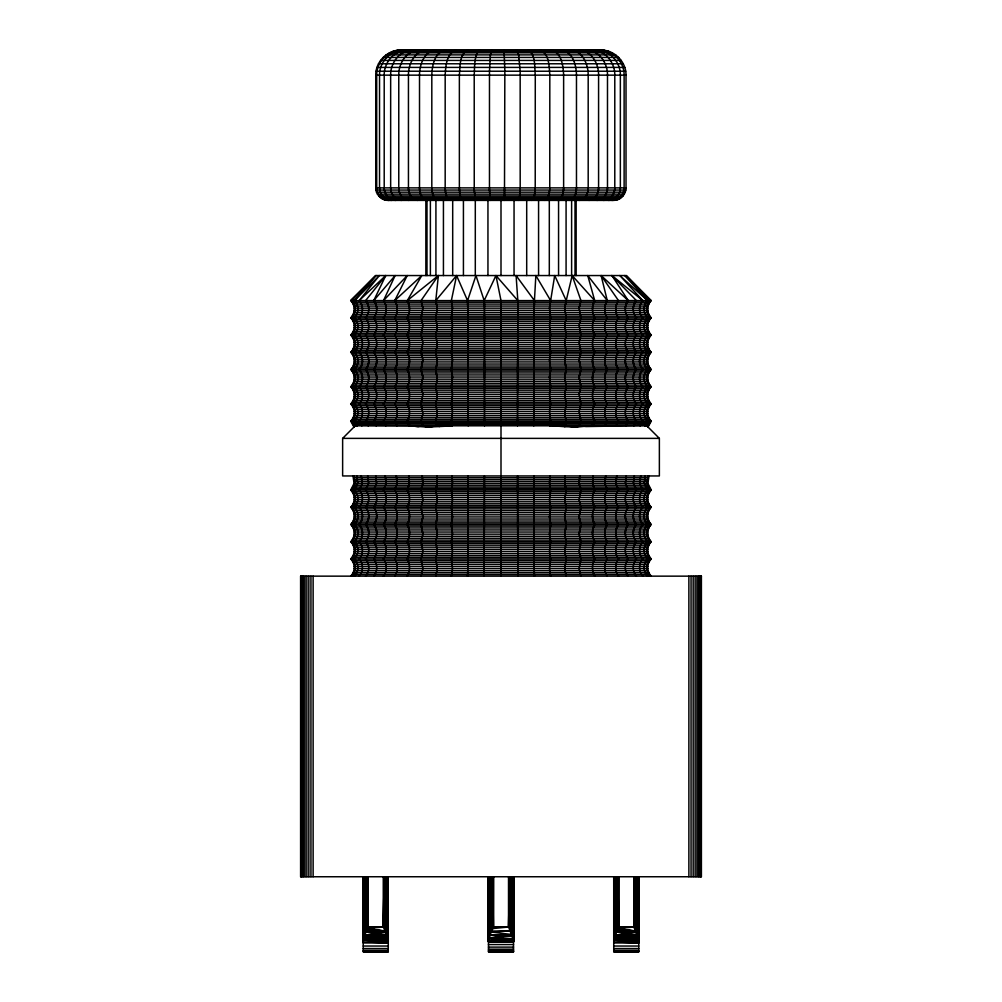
<?xml version="1.0" encoding="UTF-8"?>
<svg xmlns="http://www.w3.org/2000/svg" width="1002" height="1002" viewBox="0 0 1002 1002"><rect width="100%" height="100%" fill="white"/><g stroke="black" fill="none" stroke-linecap="round" stroke-linejoin="round"><path stroke-width="1.5" d="M363.676 938.598L363.475 876.75L363.488 939.538L388.275 941.88L387.048 935.968L383.328 927L368.172 927L368.235 876.75L368.235 926.85L364.853 934.853L363.225 941.88L388.275 942.957L363.501 939.525L363.288 876.75L363.225 941.88L363.475 876.75L363.388 940.014L388.275 942.957L363.225 942.957M368.172 927L367.446 876.75L367.471 928.591L385.169 931.196L366.394 931.021L366.682 876.75L367.471 928.591L383.328 927L384.054 876.75L384.806 930.332L384.818 876.75M384.806 930.332L385.545 876.75L386.183 933.676L386.208 876.75M386.183 933.676L386.81 876.75L386.797 935.292L387.323 876.75L387.711 938.21L388.024 876.75L388.012 939.538L363.501 939.525L363.475 876.75M387.711 938.21L387.724 876.75M513.525 941.88L513.462 876.75L513.525 951.9L488.475 951.9L488.475 876.75L488.575 940.74L513.262 939.538L508.578 927L493.422 927L493.485 876.75L493.485 926.85L490.103 934.853L488.475 941.88L513.525 941.88L513.462 876.75L513.525 941.88L488.5 941.567L513.5 941.567L488.575 940.74L488.475 876.75L488.738 939.538L489.026 876.75L489.039 938.21L513.262 939.538L513.274 876.75L512.961 938.21L512.573 876.75L512.047 935.292L489.039 938.21L488.725 876.75L488.475 941.88L488.538 876.75L488.625 940.076L513.262 939.538L512.974 876.75L512.961 938.21M510.056 930.332L510.795 876.75L511.433 933.676L512.06 876.75L512.047 935.292L489.965 935.279L489.94 876.75L490.103 934.853L511.797 934.59L491.243 932.023L491.205 876.75L491.757 930.77L491.932 876.75L492.721 928.591L508.578 927L509.304 876.75L510.056 930.332L510.068 876.75M511.433 933.676L511.458 876.75M614.276 876.75L614.001 939.525L638.775 941.88L637.548 935.968L633.828 927L618.672 927L618.735 876.75L618.735 926.85L615.353 934.853L613.725 941.88L638.775 942.957L614.001 939.525L613.976 876.75L613.875 940.076L638.775 942.957L613.725 942.957M618.672 927L617.946 876.75L617.971 928.591L635.669 931.196L616.894 931.021L617.182 876.75L617.971 928.591L633.828 927L634.554 876.75L635.306 930.332L635.318 876.75M635.306 930.332L636.045 876.75L636.683 933.676L636.708 876.75M636.683 933.676L637.31 876.75L637.297 935.292L637.823 876.75L638.211 938.21L614.038 939.362L638.512 939.538L638.712 876.75L638.775 941.88L638.524 876.75L638.211 938.21L614.289 938.21L637.786 936.782L638.625 940.076L614.001 939.525L638.512 939.538L638.524 876.75L638.324 938.598L614.038 939.362M638.211 938.21L638.224 876.75L638.499 939.525L638.224 876.75M638.625 940.076L638.712 876.75L638.775 951.9L613.725 951.9L613.725 876.75L613.875 940.076M388.275 941.88L388.212 876.75L388.112 940.014L363.501 939.525L363.776 876.75L363.789 938.21L364.177 876.75L364.227 881.372M386.81 876.75L386.572 934.641L365.993 932.023L365.292 876.75L364.853 934.853L386.847 935.417L365.993 932.023L365.955 876.75L366.394 931.021M363.501 939.525L387.286 936.782L364.227 936.77L387.048 935.968L387.323 876.75M388.024 876.75L387.824 938.598L363.538 939.362L388.012 939.538L388.212 876.75L388.275 951.9L363.225 951.9L363.225 876.75L363.375 940.076M488.575 940.74L513.362 940.014L513.274 876.75L513.074 938.598L489.039 938.21L489.427 876.75L489.965 935.279L511.822 934.641L512.06 876.75M637.31 876.75L637.072 934.641L616.493 932.023L615.792 876.75L615.353 934.853L637.347 935.417L616.493 932.023L616.455 876.75L616.894 931.021M637.548 935.968L615.178 935.405L614.677 876.75L614.351 937.91L637.786 936.782L614.727 936.77L637.548 935.968L637.823 876.75L638.149 937.91M387.048 935.968L364.678 935.405L364.177 876.75L363.851 937.91L387.286 936.782M385.545 876.75L385.094 930.983L367.471 928.591M489.94 876.75L490.216 934.59L490.542 876.75L491.243 932.023L510.344 930.983L510.795 876.75M636.045 876.75L635.594 930.983L617.971 928.591M637.773 881.372L637.823 876.75M383.328 927L384.054 876.75M508.578 927L509.304 876.75M633.828 927L634.554 876.75M517.495 425.85L517.834 300.6L516.093 275.55L534.442 300.6C533.127 342.346 534.467 384.142 533.79 425.85M517.571 475.95L517.834 576.15M534.442 300.6L535.845 275.55L550.637 300.6L549.484 308.153L550.637 317.822L549.484 325.374L550.637 335.044L549.484 342.596L550.637 352.266L549.484 359.818L550.637 369.488L549.484 377.04L550.637 386.709L549.484 394.262L550.637 403.931L549.484 411.484L550.637 421.153L549.672 425.85M651.3 576.15C646.616 571.628 646.616 563.45 651.3 558.928C646.616 554.407 646.616 546.228 651.3 541.706C646.616 537.185 646.616 529.006 651.3 524.484C646.616 519.963 646.616 511.784 651.3 507.262C646.616 502.741 646.616 494.562 651.3 490.041L647.893 483.365L649.033 475.95M389.127 200.4C382.138 200.951 375.612 194.902 375.75 187.875L375.75 75.15C375.474 61.473 387.899 49.436 401.564 50.1M350.7 576.15C355.384 571.628 355.384 563.45 350.7 558.928C355.384 554.407 355.384 546.228 350.7 541.706C355.384 537.185 355.384 529.006 350.7 524.484C355.384 519.963 355.384 511.784 350.7 507.262C355.384 502.741 355.384 494.562 350.7 490.041L354.107 483.365L352.967 475.95M388.275 200.4L613.512 200.4C620.2 200.513 626.125 194.563 626.012 187.875L626.012 75.15C626.263 61.773 614.389 49.849 601.012 50.1L400.8 50.1M533.941 475.95C534.254 509.392 533.239 542.746 534.442 576.15M484.166 576.15L484.429 475.95M452.328 425.85L439.427 426.551L437.01 425.524L435.782 421.153L437.31 413.601L435.782 403.931L437.31 396.379L435.782 386.709L437.31 379.157L435.782 369.488L437.31 361.935L435.782 352.266L437.31 344.713L435.782 335.044L437.31 327.491L435.782 317.822L437.31 308.153L435.782 300.6L438.375 275.55L407.288 300.6C410.256 305.798 410.256 312.624 407.288 317.822C410.256 323.02 410.256 329.846 407.288 335.044C410.256 340.242 410.256 347.068 407.288 352.266C410.256 357.463 410.256 364.29 407.288 369.488C410.256 374.685 410.256 381.512 407.288 386.709C410.256 391.907 410.256 398.733 407.288 403.931C410.256 409.129 410.256 415.955 407.288 421.153L409.117 425.85M549.898 475.95L549.509 483.365L550.637 490.041L549.484 499.71L550.637 507.262L549.484 516.932L550.637 524.484L549.484 534.154L550.637 541.706L549.484 551.376L550.637 558.928L549.484 568.597L550.637 576.15M550.637 300.6L554.695 275.55L566.218 300.6L564.69 308.153L566.218 317.822L564.69 325.374L566.218 335.044L564.69 342.596L566.218 352.266L564.69 359.818L566.218 369.488L564.69 377.04L566.218 386.709L564.69 394.262L566.218 403.931L564.69 413.601L566.218 421.153L564.777 426.714L549.71 425.524M353.982 427.027L350.7 421.153C355.384 416.632 355.384 408.453 350.7 403.931C355.384 399.41 355.384 391.231 350.7 386.709C355.384 382.188 355.384 374.009 350.7 369.488C355.384 364.966 355.384 356.787 350.7 352.266C355.384 347.744 355.384 339.565 350.7 335.044C355.384 330.522 355.384 322.343 350.7 317.822C355.384 313.3 355.384 305.122 350.7 300.6L375.75 275.55L626.25 275.55L651.3 300.6C646.616 305.122 646.616 313.3 651.3 317.822C646.616 322.343 646.616 330.522 651.3 335.044C646.616 339.565 646.616 347.744 651.3 352.266C646.616 356.787 646.616 364.966 651.3 369.488C646.616 374.009 646.616 382.188 651.3 386.709C646.616 391.231 646.616 399.41 651.3 403.931C646.616 408.453 646.616 416.632 651.3 421.153L648.018 427.027M565.228 475.95L564.727 483.365L566.218 490.041L564.69 499.71L566.218 507.262L564.69 516.932L566.218 524.484L564.69 534.154L566.218 541.706L564.69 551.376L566.218 558.928L564.69 568.597L566.218 576.15M467.558 576.15C468.761 542.746 467.746 509.392 468.059 475.95M488.638 940.014L489.464 936.782M468.21 425.85C467.533 384.142 468.873 342.346 467.558 300.6L456.586 275.55L451.363 300.6L452.516 308.153L451.363 317.822L452.516 325.374L451.363 335.044L452.516 342.596L451.363 352.266L452.516 359.818L451.363 369.488L452.516 377.04L451.363 386.709L452.516 394.262L451.363 403.931L452.516 411.484L451.363 421.153L452.29 425.524M579.757 475.95L579.143 483.365L580.96 490.041L579.093 499.71L580.96 507.262L579.093 516.932L580.96 524.484L579.093 534.154L580.96 541.706L579.093 551.376L580.96 558.928L579.093 568.597L580.96 576.15M592.883 425.85L594.712 421.153C591.744 415.955 591.744 409.129 594.712 403.931C591.744 398.733 591.744 391.907 594.712 386.709C591.744 381.512 591.744 374.685 594.712 369.488C591.744 364.29 591.744 357.463 594.712 352.266C591.744 347.068 591.744 340.242 594.712 335.044C591.744 329.846 591.744 323.02 594.712 317.822C591.744 312.624 591.744 305.798 594.712 300.6L587.761 275.55L607.275 300.6C603.918 305.66 603.918 312.762 607.275 317.822C603.918 322.882 603.918 329.984 607.275 335.044C603.918 340.104 603.918 347.206 607.275 352.266C603.918 357.326 603.918 364.427 607.275 369.488C603.918 374.548 603.918 381.649 607.275 386.709C603.918 391.769 603.918 398.871 607.275 403.931C603.918 408.991 603.918 416.093 607.275 421.153L605.208 425.85M566.218 300.6L572.155 275.55L594.712 300.6M593.297 475.95L592.583 483.365L594.712 490.041C591.744 495.238 591.744 502.065 594.712 507.262C591.744 512.46 591.744 519.287 594.712 524.484C591.744 529.682 591.744 536.508 594.712 541.706C591.744 546.904 591.744 553.73 594.712 558.928C591.744 564.126 591.744 570.952 594.712 576.15M451.363 576.15L452.516 568.597L451.363 558.928L452.516 551.376L451.363 541.706L452.516 534.154L451.363 524.484L452.516 516.932L451.363 507.262L452.516 499.71L451.363 490.041L452.491 483.365L452.102 475.95M616.23 425.85L618.51 421.153C614.815 416.218 614.815 408.866 618.51 403.931C614.815 398.996 614.815 391.644 618.51 386.709C614.815 381.775 614.815 374.422 618.51 369.488C614.815 364.553 614.815 357.2 618.51 352.266C614.815 347.331 614.815 339.979 618.51 335.044C614.815 330.109 614.815 322.757 618.51 317.822C614.815 312.887 614.815 305.535 618.51 300.6L601.125 275.55L607.275 300.6M605.671 475.95L604.87 483.365L607.275 490.041C603.918 495.101 603.918 502.202 607.275 507.262C603.918 512.323 603.918 519.424 607.275 524.484C603.918 529.544 603.918 536.646 607.275 541.706C603.918 546.766 603.918 553.868 607.275 558.928C603.918 563.988 603.918 571.09 607.275 576.15M625.787 425.85L628.267 421.153C624.271 416.344 624.271 408.741 628.267 403.931C624.271 399.122 624.271 391.519 628.267 386.709C624.271 381.9 624.271 374.297 628.267 369.488C624.271 364.678 624.271 357.075 628.267 352.266C624.271 347.456 624.271 339.853 628.267 335.044C624.271 330.234 624.271 322.631 628.267 317.822C624.271 313.012 624.271 305.41 628.267 300.6L611.909 275.55L642.871 300.6C638.437 305.234 638.437 313.188 642.871 317.822C638.437 322.456 638.437 330.409 642.871 335.044C638.437 339.678 638.437 347.631 642.871 352.266C638.437 356.9 638.437 364.853 642.871 369.488C638.437 374.122 638.437 382.075 642.871 386.709C638.437 391.344 638.437 399.297 642.871 403.931C638.437 408.565 638.437 416.519 642.871 421.153L640.115 425.85M648.031 427.052L648.494 425.524L353.506 425.524L353.969 427.052M616.744 475.95L615.842 483.365L618.51 490.041C614.815 494.975 614.815 502.328 618.51 507.262C614.815 512.197 614.815 519.55 618.51 524.484C614.815 529.419 614.815 536.771 618.51 541.706C614.815 546.641 614.815 553.993 618.51 558.928C614.815 563.863 614.815 571.215 618.51 576.15M633.79 425.85L636.42 421.153C632.174 416.444 632.174 408.641 636.42 403.931C632.174 399.222 632.174 391.419 636.42 386.709C632.174 382 632.174 374.197 636.42 369.488C632.174 364.778 632.174 356.975 636.42 352.266C632.174 347.556 632.174 339.753 636.42 335.044C632.174 330.334 632.174 322.531 636.42 317.822C632.174 313.112 632.174 305.309 636.42 300.6L611.909 275.55M467.558 300.6L475.95 275.55L484.166 300.6L484.442 304.069L484.505 425.85M626.35 475.95L625.373 483.365L628.267 490.041C624.271 494.85 624.271 502.453 628.267 507.262C624.271 512.072 624.271 519.675 628.267 524.484C624.271 529.294 624.271 536.897 628.267 541.706C624.271 546.516 624.271 554.119 628.267 558.928C624.271 563.738 624.271 571.34 628.267 576.15M644.687 425.85L647.53 421.153C642.958 416.582 642.958 408.503 647.53 403.931C642.958 399.36 642.958 391.281 647.53 386.709C642.958 382.138 642.958 374.059 647.53 369.488C642.958 364.916 642.958 356.837 647.53 352.266C642.958 347.694 642.958 339.615 647.53 335.044C642.958 330.472 642.958 322.393 647.53 317.822C642.958 313.25 642.958 305.172 647.53 300.6L624.634 275.55L650.361 300.6C645.701 305.134 645.701 313.288 650.361 317.822C645.701 322.356 645.701 330.51 650.361 335.044C645.701 339.578 645.701 347.732 650.361 352.266C645.701 356.8 645.701 364.953 650.361 369.488C645.701 374.022 645.701 382.175 650.361 386.709C645.701 391.243 645.701 399.397 650.361 403.931C645.701 408.465 645.701 416.619 650.361 421.153L647.543 426.551M504.469 200.4L504.845 71.23L504.081 50.1M435.782 576.15L437.31 568.597L435.782 558.928L437.31 551.376L435.782 541.706L437.31 534.154L435.782 524.484L437.31 516.932L435.782 507.262L437.31 499.71L435.782 490.041L437.273 483.365L436.772 475.95M634.379 475.95L633.339 483.365L636.42 490.041C632.174 494.75 632.174 502.553 636.42 507.262C632.174 511.972 632.174 519.775 636.42 524.484C632.174 529.194 632.174 536.997 636.42 541.706C632.174 546.416 632.174 554.219 636.42 558.928C632.174 563.638 632.174 571.441 636.42 576.15M640.729 475.95L639.639 483.365L642.871 490.041C638.437 494.675 638.437 502.628 642.871 507.262C638.437 511.897 638.437 519.85 642.871 524.484C638.437 529.119 638.437 537.072 642.871 541.706C638.437 546.34 638.437 554.294 642.871 558.928C638.437 563.562 638.437 571.516 642.871 576.15M645.326 475.95L644.211 483.365L647.53 490.041C642.958 494.612 642.958 502.691 647.53 507.262C642.958 511.834 642.958 519.913 647.53 524.484C642.958 529.056 642.958 537.135 647.53 541.706C642.958 546.278 642.958 554.356 647.53 558.928C642.958 563.5 642.958 571.578 647.53 576.15M648.106 475.95L646.966 483.365L650.361 490.041C645.701 494.575 645.701 502.728 650.361 507.262C645.701 511.797 645.701 519.95 650.361 524.484C645.701 529.018 645.701 537.172 650.361 541.706C645.701 546.24 645.701 554.394 650.361 558.928C645.701 563.462 645.701 571.616 650.361 576.15M421.04 576.15L422.907 568.597L421.04 558.928L422.907 551.376L421.04 541.706L422.907 534.154L421.04 524.484L422.907 516.932L421.04 507.262L422.907 499.71L421.04 490.041L422.857 483.365L422.243 475.95M385.77 425.85L383.49 421.153C387.185 416.218 387.185 408.866 383.49 403.931C387.185 398.996 387.185 391.644 383.49 386.709C387.185 381.775 387.185 374.422 383.49 369.488C387.185 364.553 387.185 357.2 383.49 352.266C387.185 347.331 387.185 339.979 383.49 335.044C387.185 330.109 387.185 322.757 383.49 317.822C387.185 312.887 387.185 305.535 383.49 300.6L395.139 275.55L373.733 300.6C377.729 305.41 377.729 313.012 373.733 317.822C377.729 322.631 377.729 330.234 373.733 335.044C377.729 339.853 377.729 347.456 373.733 352.266C377.729 357.075 377.729 364.678 373.733 369.488C377.729 374.297 377.729 381.9 373.733 386.709C377.729 391.519 377.729 399.122 373.733 403.931C377.729 408.741 377.729 416.344 373.733 421.153L376.213 425.85M484.166 300.6L495.952 275.55L517.834 300.6M373.733 300.6L385.77 275.55L359.129 300.6C363.563 305.234 363.563 313.188 359.129 317.822C363.563 322.456 363.563 330.409 359.129 335.044C363.563 339.678 363.563 347.631 359.129 352.266C363.563 356.9 363.563 364.853 359.129 369.488C363.563 374.122 363.563 382.075 359.129 386.709C363.563 391.344 363.563 399.297 359.129 403.931C363.563 408.565 363.563 416.519 359.129 421.153L361.885 425.85M396.792 425.85L394.725 421.153C398.082 416.093 398.082 408.991 394.725 403.931C398.082 398.871 398.082 391.769 394.725 386.709C398.082 381.649 398.082 374.548 394.725 369.488C398.082 364.427 398.082 357.326 394.725 352.266C398.082 347.206 398.082 340.104 394.725 335.044C398.082 329.984 398.082 322.882 394.725 317.822C398.082 312.762 398.082 305.66 394.725 300.6L407.25 275.55L383.49 300.6M407.288 576.15C410.256 570.952 410.256 564.126 407.288 558.928C410.256 553.73 410.256 546.904 407.288 541.706C410.256 536.508 410.256 529.682 407.288 524.484C410.256 519.287 410.256 512.46 407.288 507.262C410.256 502.065 410.256 495.238 407.288 490.041L409.417 483.365L408.703 475.95M407.288 300.6L421.792 275.55L394.725 300.6M394.725 576.15C398.082 571.09 398.082 563.988 394.725 558.928C398.082 553.868 398.082 546.766 394.725 541.706C398.082 536.646 398.082 529.544 394.725 524.484C398.082 519.424 398.082 512.323 394.725 507.262C398.082 502.202 398.082 495.101 394.725 490.041L397.13 483.365L396.329 475.95M383.49 576.15C387.185 571.215 387.185 563.863 383.49 558.928C387.185 553.993 387.185 546.641 383.49 541.706C387.185 536.771 387.185 529.419 383.49 524.484C387.185 519.55 387.185 512.197 383.49 507.262C387.185 502.328 387.185 494.975 383.49 490.041L386.158 483.365L385.256 475.95M438.375 275.55L421.04 300.6L422.907 308.153L421.04 317.822L422.907 325.374L421.04 335.044L422.907 342.596L421.04 352.266L422.907 359.818L421.04 369.488L422.907 377.04L421.04 386.709L422.907 394.262L421.04 403.931L422.907 413.601L421.04 421.153L422.531 425.524L426.639 427.052L439.427 426.551M373.733 576.15C377.729 571.34 377.729 563.738 373.733 558.928C377.729 554.119 377.729 546.516 373.733 541.706C377.729 536.897 377.729 529.294 373.733 524.484C377.729 519.675 377.729 512.072 373.733 507.262C377.729 502.453 377.729 494.85 373.733 490.041L376.627 483.365L375.65 475.95M365.58 576.15C369.826 571.441 369.826 563.638 365.58 558.928C369.826 554.219 369.826 546.416 365.58 541.706C369.826 536.997 369.826 529.194 365.58 524.484C369.826 519.775 369.826 511.972 365.58 507.262C369.826 502.553 369.826 494.75 365.58 490.041L368.661 483.365L367.621 475.95M359.129 576.15C363.563 571.516 363.563 563.562 359.129 558.928C363.563 554.294 363.563 546.34 359.129 541.706C363.563 537.072 363.563 529.119 359.129 524.484C363.563 519.85 363.563 511.897 359.129 507.262C363.563 502.628 363.563 494.675 359.129 490.041L362.361 483.365L361.271 475.95M385.77 275.55L365.58 300.6C369.826 305.309 369.826 313.112 365.58 317.822C369.826 322.531 369.826 330.334 365.58 335.044C369.826 339.753 369.826 347.556 365.58 352.266C369.826 356.975 369.826 364.778 365.58 369.488C369.826 374.197 369.826 382 365.58 386.709C369.826 391.419 369.826 399.222 365.58 403.931C369.826 408.641 369.826 416.444 365.58 421.153L368.21 425.85M359.129 300.6L379.395 275.55L354.47 300.6C359.042 305.172 359.042 313.25 354.47 317.822C359.042 322.393 359.042 330.472 354.47 335.044C359.042 339.615 359.042 347.694 354.47 352.266C359.042 356.837 359.042 364.916 354.47 369.488C359.042 374.059 359.042 382.138 354.47 386.709C359.042 391.281 359.042 399.36 354.47 403.931C359.042 408.503 359.042 416.582 354.47 421.153L357.313 425.85M354.47 576.15C359.042 571.578 359.042 563.5 354.47 558.928C359.042 554.356 359.042 546.278 354.47 541.706C359.042 537.135 359.042 529.056 354.47 524.484C359.042 519.913 359.042 511.834 354.47 507.262C359.042 502.691 359.042 494.612 354.47 490.041L357.789 483.365L356.674 475.95M435.782 300.6L456.586 275.55M351.639 576.15C356.299 571.616 356.299 563.462 351.639 558.928C356.299 554.394 356.299 546.24 351.639 541.706C356.299 537.172 356.299 529.018 351.639 524.484C356.299 519.95 356.299 511.797 351.639 507.262C356.299 502.728 356.299 494.575 351.639 490.041L355.034 483.365L353.894 475.95M354.47 300.6L376.151 275.55L350.7 300.6L651.3 300.6M375.75 275.55L351.639 300.6C356.299 305.134 356.299 313.288 351.639 317.822C356.299 322.356 356.299 330.51 351.639 335.044C356.299 339.578 356.299 347.732 351.639 352.266C356.299 356.8 356.299 364.953 351.639 369.488C356.299 374.022 356.299 382.175 351.639 386.709C356.299 391.243 356.299 399.397 351.639 403.931C356.299 408.465 356.299 416.619 351.639 421.153L353.719 423.946L354.295 426.714M644.8 425.524L646.841 425.85L659.366 438.375L659.366 475.95L342.634 475.95L342.634 438.375L355.159 425.85L357.2 425.524M491.757 50.1L490.391 54.885L489.477 71.23L489.464 190.054L490.604 200.4M564.777 426.714L577.227 427.027L579.469 425.524L585.97 426.551L647.568 425.524M518.297 200.4L519.524 197.469L520.188 190.054L520.163 71.23L518.623 54.885L516.368 50.1M592.32 425.85L592.959 425.524L577.227 427.027M479.57 50.1L478.731 50.413C473.933 57.502 474.76 66.934 474.209 75.15L474.247 190.054L475.161 197.469L476.889 200.4M531.849 200.4L534.053 197.469L535.218 190.054L535.281 75.15C534.367 67.059 535.932 55.198 528.417 50.1M397.669 50.413C385.845 52.154 376.539 63.226 376.702 75.15L376.702 187.875C376.639 193.762 381.148 199.235 386.972 200.212M467.696 50.1C459.166 54.358 460.206 66.934 459.367 75.15L459.367 187.875C459.793 191.983 459.267 198.258 463.538 200.4M544.938 200.4L548.081 197.469L549.747 190.054L549.822 75.15C549.121 66.733 549.422 53.594 540.053 50.1M456.336 50.1C446.291 52.931 445.715 66.47 445.176 75.15L445.176 187.875C445.452 192.221 445.727 198.972 450.75 200.4M557.362 200.4C562.661 199.26 563.425 192.384 563.625 187.875L563.625 75.15C563.237 66.145 561.709 52.367 551.1 50.1M568.936 200.4C574.66 199.711 576.426 192.747 576.476 187.875L576.476 75.15C576.388 65.406 572.831 51.465 561.383 50.1M445.652 50.1C434.58 51.879 432.05 65.781 431.812 75.15L431.812 187.875C431.937 192.559 433.202 199.498 438.738 200.4M579.469 200.4C585.494 200.012 588.249 193.148 588.187 187.875L588.187 75.15C588.312 64.616 582.788 50.852 570.752 50.1M435.807 50.1C424.046 51.127 419.487 65.005 419.512 75.15L419.512 187.875C419.5 192.948 421.779 199.874 427.654 200.4M512.047 935.292L489.101 937.91L489.427 876.75L489.477 886.106M588.825 200.4C595.05 200.225 598.695 193.524 598.582 187.875L598.582 75.15C598.833 63.865 591.531 50.438 579.068 50.1M426.952 50.1C414.69 50.626 408.24 64.228 408.44 75.15L408.44 187.875C408.353 193.336 411.559 200.124 417.696 200.4M596.841 200.4C603.229 200.35 607.638 193.862 607.488 187.875L607.488 75.15C607.801 63.189 598.983 50.175 586.195 50.1M419.212 50.1C406.574 50.288 398.483 63.514 398.771 75.15L398.771 187.875C398.633 193.699 402.679 200.287 408.991 200.4M489.039 938.21L512.298 935.968L512.573 876.75L513.375 940.076M603.404 200.4C609.917 200.425 614.927 194.137 614.79 187.875L614.79 75.15C615.103 62.638 605.058 50.012 592.032 50.1M608.414 200.4C615.028 200.475 620.488 194.35 620.351 187.875L620.351 75.15C620.651 62.212 609.692 49.925 596.491 50.1M412.724 50.1C399.811 50.087 390.342 62.901 390.655 75.15L390.655 187.875C390.504 194 395.226 200.4 401.689 200.4M611.809 200.4C618.472 200.5 624.246 194.488 624.121 187.875L624.121 75.15C624.384 61.924 612.823 49.875 599.497 50.1M407.563 50.1C394.437 49.962 383.904 62.4 384.204 75.15L384.204 187.875C384.067 194.25 389.327 200.463 395.89 200.4M403.831 50.1C390.555 49.887 379.244 62.049 379.533 75.15L379.533 187.875C379.407 194.426 385.044 200.488 391.682 200.4M490.103 934.853L511.822 934.641M510.344 930.983L491.644 931.021L491.205 876.75M396.88 50.413L604.92 50.413M393.06 51.327L608.74 51.327M389.427 52.83L612.36 52.83M386.071 54.885L615.704 54.885M383.09 57.44L618.685 57.44M380.535 60.421L621.24 60.421M378.48 63.777L623.282 63.777M376.977 67.41L624.785 67.41M376.063 71.23L625.699 71.23M375.75 75.15L626.012 75.15M375.75 187.875L626.012 187.875M375.938 190.054L625.824 190.054M376.502 192.159L625.261 192.159M377.428 194.137L624.334 194.137M378.681 195.929L623.094 195.929M380.221 197.469L621.541 197.469M382.012 198.722L619.762 198.722M383.991 199.649L617.783 199.649M386.096 200.212L615.679 200.212M352.065 302.228L649.935 302.228M353.13 304.069L648.87 304.069M353.856 306.061L648.144 306.061M354.22 308.153L647.78 308.153M354.22 310.269L647.78 310.269M353.856 312.361L648.144 312.361M353.13 314.352L648.87 314.352M352.065 316.194L649.935 316.194M350.7 317.822L651.3 317.822M352.065 319.45L649.935 319.45M353.13 321.291L648.87 321.291M353.856 323.283L648.144 323.283M354.22 325.374L647.78 325.374M354.22 327.491L647.78 327.491M353.856 329.583L648.144 329.583M353.13 331.574L648.87 331.574M352.065 333.415L649.935 333.415M350.7 335.044L651.3 335.044M352.065 336.672L649.935 336.672M353.13 338.513L648.87 338.513M353.856 340.505L648.144 340.505M354.22 342.596L647.78 342.596M354.22 344.713L647.78 344.713M353.856 346.805L648.144 346.805M353.13 348.796L648.87 348.796M352.065 350.637L649.935 350.637M350.7 352.266L651.3 352.266M352.065 353.894L649.935 353.894M353.13 355.735L648.87 355.735M353.856 357.727L648.144 357.727M354.22 359.818L647.78 359.818M354.22 361.935L647.78 361.935M353.856 364.027L648.144 364.027M353.13 366.018L648.87 366.018M352.065 367.859L649.935 367.859M350.7 369.488L651.3 369.488M352.065 371.116L649.935 371.116M353.13 372.957L648.87 372.957M353.856 374.948L648.144 374.948M354.22 377.04L647.78 377.04M354.22 379.157L647.78 379.157M353.856 381.248L648.144 381.248M353.13 383.24L648.87 383.24M352.065 385.081L649.935 385.081M350.7 386.709L651.3 386.709M352.065 388.338L649.935 388.338M353.13 390.179L648.87 390.179M353.856 392.17L648.144 392.17M354.22 394.262L647.78 394.262M354.22 396.379L647.78 396.379M353.856 398.47L648.144 398.47M353.13 400.462L648.87 400.462M352.065 402.303L649.935 402.303M350.7 403.931L651.3 403.931M352.065 405.56L649.935 405.56M353.13 407.401L648.87 407.401M353.856 409.392L648.144 409.392M354.22 411.484L647.78 411.484M354.22 413.601L647.78 413.601M353.856 415.692L648.144 415.692M353.13 417.684L648.87 417.684M352.065 419.525L649.935 419.525M350.7 421.153L651.3 421.153M351.84 422.468L650.16 422.468M352.779 423.946L649.221 423.946M426.639 427.052L409.68 425.85L354.432 425.524M342.634 438.375L659.366 438.375M353.681 477.716L648.319 477.716M354.119 479.57L647.881 479.57M354.27 481.461L647.73 481.461M354.107 483.365L647.893 483.365M353.668 485.218L648.332 485.218M352.929 486.972L649.071 486.972M351.94 488.588L650.06 488.588M350.7 490.041L651.3 490.041M352.065 491.669L649.935 491.669M353.13 493.51L648.87 493.51M353.856 495.502L648.144 495.502M354.22 497.593L647.78 497.593M354.22 499.71L647.78 499.71M353.856 501.802L648.144 501.802M353.13 503.793L648.87 503.793M352.065 505.634L649.935 505.634M350.7 507.262L651.3 507.262M352.065 508.891L649.935 508.891M353.13 510.732L648.87 510.732M353.856 512.723L648.144 512.723M354.22 514.815L647.78 514.815M354.22 516.932L647.78 516.932M353.856 519.023L648.144 519.023M353.13 521.015L648.87 521.015M352.065 522.856L649.935 522.856M350.7 524.484L651.3 524.484M352.065 526.113L649.935 526.113M353.13 527.954L648.87 527.954M353.856 529.945L648.144 529.945M354.22 532.037L647.78 532.037M354.22 534.154L647.78 534.154M353.856 536.245L648.144 536.245M353.13 538.237L648.87 538.237M352.065 540.078L649.935 540.078M350.7 541.706L651.3 541.706M352.065 543.334L649.935 543.334M353.13 545.176L648.87 545.176M353.856 547.167L648.144 547.167M354.22 549.259L647.78 549.259M354.22 551.376L647.78 551.376M353.856 553.467L648.144 553.467M353.13 555.459L648.87 555.459M352.065 557.3L649.935 557.3M350.7 558.928L651.3 558.928M352.065 560.556L649.935 560.556M353.13 562.398L648.87 562.398M353.856 564.389L648.144 564.389M354.22 566.481L647.78 566.481M354.22 568.597L647.78 568.597M353.856 570.689L648.144 570.689M353.13 572.681L648.87 572.681M352.065 574.522L649.935 574.522M368.235 926.85L383.265 926.85L383.265 876.75M493.485 926.85L508.515 926.85L508.515 876.75M618.735 926.85L633.765 926.85L633.765 876.75M385.169 931.196L366.331 931.196L385.507 932.023L365.993 932.023M635.669 931.196L616.831 931.196L636.007 932.023L616.493 932.023M386.847 935.417L364.678 935.405L364.69 876.75L364.853 934.853M637.347 935.417L615.178 935.405L615.19 876.75L615.353 934.853M488.475 944.56L513.525 944.56M363.225 946.038L388.275 946.038M613.725 946.038L638.775 946.038M488.475 947.115L513.525 947.115M363.225 948.543L388.275 948.543M613.725 948.543L638.775 948.543M488.475 949.17L513.525 949.17M363.225 950.384L388.275 950.384M613.725 950.384L638.775 950.384M488.475 950.673L513.525 950.673M409.68 425.85L409.041 425.524L418.072 426.714L422.531 425.524L430.221 427.027L437.01 425.524L564.99 425.524L573.67 427.052L579.469 425.524L580.96 421.153L579.093 411.484L580.96 403.931L579.093 394.262L580.96 386.709L579.093 377.04L580.96 369.488L579.093 359.818L580.96 352.266L579.093 342.596L580.96 335.044L579.093 325.374L580.96 317.822L579.093 308.153L580.96 300.6L572.155 275.55M647.53 300.6L619.8 275.55L642.871 300.6M601.125 275.55L628.267 300.6M626.25 275.55L650.361 300.6M512.523 936.77L512.899 937.91M495.952 275.55L501 300.6L501 576.15M493.422 927L492.696 876.75L492.721 928.591M512.974 876.75L513.249 939.525M364.177 876.75L364.227 886.106M488.725 876.75L488.751 939.525L488.725 876.75L488.926 938.598M701.212 576.15L701.212 876.75M700.648 576.15L700.648 876.75M699.722 576.15L699.722 876.75M698.469 576.15L698.469 876.75M696.929 576.15L696.929 876.75M695.137 576.15L695.137 876.75M693.159 576.15L693.159 876.75M691.054 576.15L691.054 876.75M688.875 576.15L688.875 876.75M576.15 200.4L576.15 275.55M575.01 200.4L575.01 275.55M571.616 200.4L571.616 275.55M566.08 200.4L566.08 275.55M558.565 200.4L558.565 275.55M549.309 200.4L549.309 275.55M538.575 200.4L538.575 275.55M526.701 200.4L526.701 275.55M514.051 200.4L514.051 275.55M501 200.4L501 275.55M487.949 200.4L487.949 275.55M475.299 200.4L475.299 275.55M463.425 200.4L463.425 275.55M452.691 200.4L452.691 275.55M443.435 200.4L443.435 275.55M435.92 200.4L435.92 275.55M430.384 200.4L430.384 275.55M426.99 200.4L426.99 275.55M425.85 200.4L425.85 275.55M313.125 576.15L313.125 876.75M310.946 576.15L310.946 876.75M308.841 576.15L308.841 876.75M306.863 576.15L306.863 876.75M305.071 576.15L305.071 876.75M303.531 576.15L303.531 876.75M302.278 576.15L302.278 876.75M301.351 576.15L301.351 876.75M300.788 576.15L300.788 876.75M513.462 876.75L513.425 940.74L513.462 876.75M638.712 876.75L638.675 940.74L638.712 876.75M701.4 576.15L300.6 576.15L300.6 876.75L701.4 876.75L701.4 576.15M388.275 951.524L363.225 951.524L388.275 951.587M513.525 951.524L488.475 951.524L513.525 951.587M638.775 951.524L613.725 951.524L638.775 951.587M613.825 940.74L613.788 876.75L613.825 940.74M363.325 940.74L363.288 876.75L363.325 940.74"/></g></svg>
